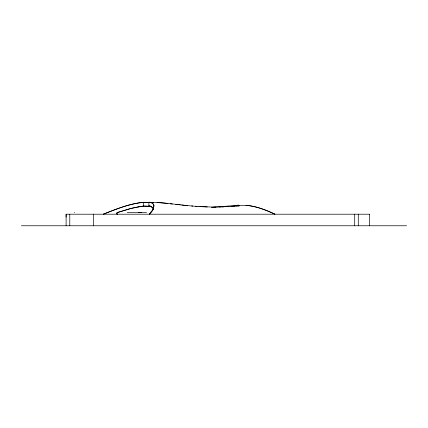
<?xml version="1.0" encoding="UTF-8"?>
<svg xmlns="http://www.w3.org/2000/svg" width="428" height="428" viewBox="0 0 428 428"><rect width="100%" height="100%" fill="white"/><g stroke="black" fill="none" stroke-linecap="round" stroke-linejoin="round"><path stroke-width="0.64" d="M66.11 217.098L66.11 214.209L369.53 214.209M143.813 202.262L143.364 202.251L143.316 206.109L132.156 208.142L117.481 212.529A1.653 1.471 -44.2 0 0 117.154 212.753A1.305 1.177 -44.1 0 0 116.908 213.032M153.331 209.501L152.545 207.468L150.164 206.323A51.852 11.256 -24.2 0 0 149.516 206.21A51.793 11.208 -24.1 0 0 148.853 206.114L148.965 202.235L157.237 202.53M153.315 209.693L153.31 208.95A49.076 10.727 -24.6 0 0 153.101 208.227L151.234 206.66A51.724 11.283 -24.5 0 0 150.699 206.494A51.825 11.283 -24.4 0 0 150.137 206.339L148.885 206.093L149.474 206.103M116.914 213.032L116.78 213.321A0.717 0.658 -40 0 0 116.758 213.588L117.074 214.043A1.22 1.129 -40.9 0 0 117.395 214.171A1.691 1.584 -46.8 0 0 117.759 214.214L117.074 214.043A0.835 0.77 -37.4 0 1 116.855 213.84A0.674 0.621 -37.4 0 1 116.758 213.588L116.78 213.321A0.947 0.861 -42.6 0 1 116.914 213.032L117.481 212.529A1.851 1.648 -44.1 0 1 117.828 212.379L129.486 208.832L138.255 206.82M143.364 202.251C129.438 203.872 116.207 208.987 103.292 214.209C119.15 208.131 135.81 200.604 153.192 202.653M238.621 205.205L215.386 207.088M238.771 205.841C251.391 203.878 263.696 209.105 274.958 214.209C265.879 209.806 256.179 206.387 246.111 205.247L246.143 205.729M239.68 205.766L221.945 206.89M236.037 206.055L237.856 205.911M233.335 206.253L235.133 206.119M231.548 206.376L232.441 206.317M215.749 207.061L211.357 207.334M213.936 207.179L214.658 207.136M212.855 207.248L213.577 207.206M223.587 206.826L211.78 207.029L199.79 206.58M220.864 206.927L219.254 206.97M146.579 212.374L127.239 212.4M21.4 225.765L406.6 225.765M143.787 206.119L143.316 206.109L144.964 206.146M144.113 202.267L153.042 202.642M148.885 206.093L150.94 206.136M143.942 206.119L146.162 206.178M149.768 206.109L150.062 206.114M145.226 206.152L147.243 206.21M207.318 206.938L201.679 206.692M146.435 206.184L149.302 206.291M147.516 206.221L149.955 206.323M149.559 206.307L150.886 206.371M157.012 202.514L162.512 202.904M157.311 202.53L163.924 203.032M200.914 206.649L201.294 206.671M200.165 206.601L198.699 206.505M198.619 206.499L195.655 206.291M196.377 206.344L197.11 206.398M196.013 206.317L192.472 206.05M186.827 205.547L192.739 206.071M191.685 205.986L192.209 206.029M162.795 202.931L165.235 203.161M164.202 203.059L164.48 203.086M187.341 205.595L186.052 205.467M164.951 203.134L166.358 203.279M165.518 203.193L168.011 203.455M186.571 205.52L183.425 205.189M166.915 203.337L170.788 203.755M185.046 205.365L185.527 205.413M184.719 205.328L184.072 205.258M170.408 203.717L175.951 204.327M183.751 205.221L182.087 205.033M175.78 204.311L179 204.675M183.098 205.151L180.648 204.868M176.604 204.402L177.299 204.482M178.754 204.648L179.723 204.761M181.065 204.916L179.241 204.707M238.653 205.686L238.685 206.162M369.514 214.209L369.53 225.765M358.284 214.209L358.284 225.765M354.705 214.209L354.705 225.765M93.678 214.209L93.678 225.765M69.78 214.209L69.78 225.765M66.11 214.209L66.11 225.765M143.225 206.162A48.84 10.079 -23 0 0 142.043 206.291A48.097 9.817 -22.8 0 0 140.801 206.451M236.379 205.51A41.018 13.006 24 0 1 238.466 205.103M187.48 205.531A71.364 0.503 5.9 0 1 187.229 205.51M170.462 203.803A54.912 0.701 5.5 0 1 172.356 204.006M74.413 212.406A85.723 0.487 0 0 1 74.52 212.352M138.164 206.879A46.475 9.272 -22.4 0 1 139.512 206.644A47.305 9.55 -22.6 0 1 140.807 206.451M138.372 212.614A66.024 0.433 -0.3 0 1 141.609 212.598M154.016 205.766L152.967 209.367L149.26 214.209C153.78 211.432 156.728 202.171 148.965 202.235C151.036 202.449 153.823 203.305 154.016 205.766"/></g></svg>
